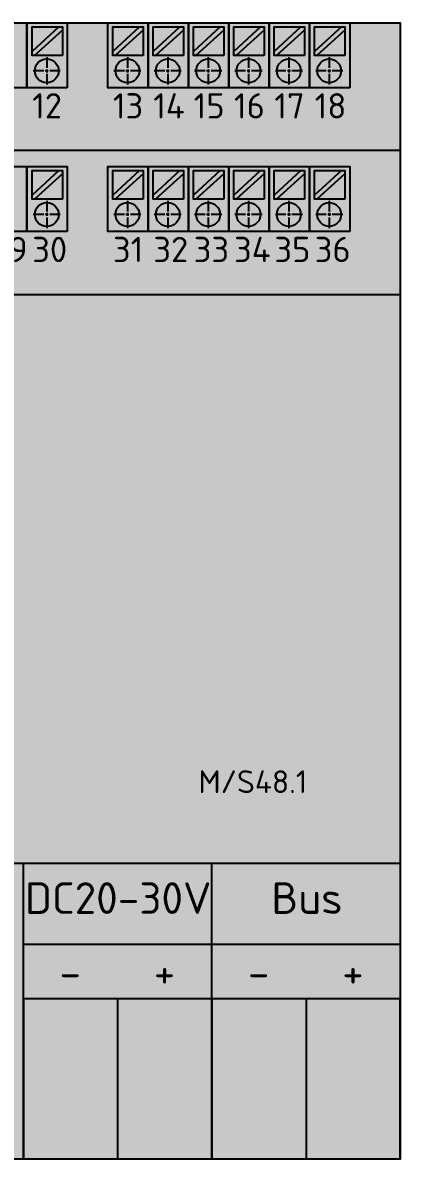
# Model space of a CAD drawing. Header units: millimetres. Extents: x 27500 to 33280, y -10980 to 420.
# Drawn here: x 27567.1 to 27597, y -1020 to -930 of the extents above; entities that cross this region are included whole.
import ezdxf

# ---------------------------------------------------------------- set-up
doc = ezdxf.new("R2010")
doc.units = ezdxf.units.MM
for name, color, linetype, true_color in [('SX_HDL_BODY', 7, 'Continuous', 0x2d2e35), ('SX_HDL_TERMINALS', 7, 'Continuous', 0xe07e2b), ('SX_ZEN_KNX_BLACK', 7, 'Continuous', 0x2b2e31)]:
    doc.layers.add(name, color=color, linetype=linetype, true_color=true_color)
doc.styles.get("Standard").update_dxf_attribs({"font": 'arial.ttf'})
doc.styles.add('SX_HDL_M_S48.1_Unecom', font='isocpeur.ttf', dxfattribs={"height": 2.5})

# ---------------------------------------------------------------- blocks, each defined once
blk = doc.blocks.new('SX_DYN_HDL_G023')
at = {"true_color": 0xecebe0}
h = blk.add_hatch(color=254, dxfattribs=at)
h.dxf.hatch_style = 1
h.paths.add_polyline_path([(49.598, -33.007), (42.458, -33.007), (42.458, -44.023), (49.598, -44.023)])
at = {"true_color": 0xe4d33e}
h = blk.add_hatch(color=53, dxfattribs=at)
h.dxf.hatch_style = 1
h.paths.add_polyline_path([(56.738, -33.007), (49.598, -33.007), (49.598, -44.023), (56.738, -44.023)])
at = {"true_color": 0x1c1d1f}
h = blk.add_hatch(color=250, dxfattribs=at)
h.dxf.hatch_style = 1
h.paths.add_polyline_path([(64.537, -33.007), (57.397, -33.007), (57.397, -44.023), (64.537, -44.023)])
at = {"true_color": 0xc92a2d}
h = blk.add_hatch(color=242, dxfattribs=at)
h.dxf.hatch_style = 1
h.paths.add_polyline_path([(71.676, -33.007), (64.537, -33.007), (64.537, -44.023), (71.676, -44.023)])
at = {"layer": 'SX_HDL_BODY', "true_color": 0x232428}
blk.add_hatch(color=250, dxfattribs=at).paths.add_polyline_path([(0, 15.44), (0, 19.44), (0, 23.44), (0, 34.915), (0, 45), (4, 45), (7.2, 45), (10.4, 45), (13.6, 45), (16.8, 45), (20, 45), (23.2, 45), (26.4, 45), (29.6, 45), (32.8, 45), (36, 45), (39.2, 45), (42.4, 45), (45.6, 45), (48.8, 45), (52, 45), (55.2, 45), (58.4, 45), (61.6, 45), (64.8, 45), (68, 45), (72, 45), (72, 34.915), (72, 23.44), (72, -21.58), (72, -25.58), (72, -28), (72, -32.3), (72, -45), (64.53, -45), (57.06, -45), (49.59, -45), (42.12, -45), (0, -45), (0, -21.58), (0, -12.18), (0, -6.565)])
at = {"layer": 'SX_HDL_TERMINALS', "true_color": 0xe07e2b}
h = blk.add_hatch(color=30, dxfattribs=at)
h.paths.add_polyline_path([(39.2, 45), (42.4, 45), (42.4, 39.855), (39.2, 39.855)])
h.paths.add_polyline_path([(42.005, 42.39), (42.005, 44.415), (42.005, 44.665), (41.725, 44.665), (39.605, 44.665), (39.605, 42.73), (39.605, 42.39), (39.79, 42.39)], flags=0)
h.paths.add_polyline_path([(41.135, 40.32), (41.435, 40.52), (41.635, 40.82), (41.71, 41.19), (41.635, 41.555), (41.435, 41.855), (41.135, 42.06), (40.765, 42.135), (40.4, 42.06), (40.1, 41.855), (39.895, 41.555), (39.82, 41.19), (39.895, 40.82), (40.1, 40.52), (40.4, 40.32), (40.765, 40.245)], flags=0)
h = blk.add_hatch(color=30, dxfattribs=at)
h.paths.add_polyline_path([(42.4, 45), (45.6, 45), (45.6, 39.855), (42.4, 39.855)])
h.paths.add_polyline_path([(45.205, 42.39), (45.205, 44.415), (45.205, 44.665), (44.925, 44.665), (42.805, 44.665), (42.805, 42.73), (42.805, 42.39), (42.99, 42.39)], flags=0)
h.paths.add_polyline_path([(44.335, 40.32), (44.635, 40.52), (44.835, 40.82), (44.91, 41.19), (44.835, 41.555), (44.635, 41.855), (44.335, 42.06), (43.965, 42.135), (43.6, 42.06), (43.3, 41.855), (43.095, 41.555), (43.02, 41.19), (43.095, 40.82), (43.3, 40.52), (43.6, 40.32), (43.965, 40.245)], flags=0)
h = blk.add_hatch(color=30, dxfattribs=at)
h.paths.add_polyline_path([(48.8, 39.855), (48.8, 45), (52, 45), (52, 39.855)])
h.paths.add_polyline_path([(51.605, 42.39), (51.605, 44.415), (51.605, 44.665), (51.325, 44.665), (49.205, 44.665), (49.205, 42.73), (49.205, 42.39), (49.39, 42.39)], flags=0)
h.paths.add_polyline_path([(50.735, 40.32), (51.035, 40.52), (51.235, 40.82), (51.31, 41.19), (51.235, 41.555), (51.035, 41.855), (50.735, 42.06), (50.365, 42.135), (50, 42.06), (49.7, 41.855), (49.495, 41.555), (49.42, 41.19), (49.495, 40.82), (49.7, 40.52), (50, 40.32), (50.365, 40.245)], flags=0)
h = blk.add_hatch(color=30, dxfattribs=at)
h.paths.add_polyline_path([(52, 45), (55.2, 45), (55.2, 39.855), (52, 39.855)])
h.paths.add_polyline_path([(54.805, 42.39), (54.805, 44.415), (54.805, 44.665), (54.525, 44.665), (52.405, 44.665), (52.405, 42.73), (52.405, 42.39), (52.59, 42.39)], flags=0)
h.paths.add_polyline_path([(53.935, 40.32), (54.235, 40.52), (54.435, 40.82), (54.51, 41.19), (54.435, 41.555), (54.235, 41.855), (53.935, 42.06), (53.565, 42.135), (53.2, 42.06), (52.9, 41.855), (52.695, 41.555), (52.62, 41.19), (52.695, 40.82), (52.9, 40.52), (53.2, 40.32), (53.565, 40.245)], flags=0)
h = blk.add_hatch(color=30, dxfattribs=at)
h.paths.add_polyline_path([(55.2, 45), (58.4, 45), (58.4, 39.855), (55.2, 39.855)])
h.paths.add_polyline_path([(58.005, 42.39), (58.005, 44.415), (58.005, 44.665), (57.725, 44.665), (55.605, 44.665), (55.605, 42.73), (55.605, 42.39), (55.79, 42.39)], flags=0)
h.paths.add_polyline_path([(57.135, 40.32), (57.435, 40.52), (57.635, 40.82), (57.71, 41.19), (57.635, 41.555), (57.435, 41.855), (57.135, 42.06), (56.765, 42.135), (56.4, 42.06), (56.1, 41.855), (55.895, 41.555), (55.82, 41.19), (55.895, 40.82), (56.1, 40.52), (56.4, 40.32), (56.765, 40.245)], flags=0)
h = blk.add_hatch(color=30, dxfattribs=at)
h.paths.add_polyline_path([(58.4, 45), (61.6, 45), (61.6, 39.855), (58.4, 39.855)])
h.paths.add_polyline_path([(61.205, 42.39), (61.205, 44.415), (61.205, 44.665), (60.925, 44.665), (58.805, 44.665), (58.805, 42.73), (58.805, 42.39), (58.99, 42.39)], flags=0)
h.paths.add_polyline_path([(60.335, 40.32), (60.635, 40.52), (60.835, 40.82), (60.91, 41.19), (60.835, 41.555), (60.635, 41.855), (60.335, 42.06), (59.965, 42.135), (59.6, 42.06), (59.3, 41.855), (59.095, 41.555), (59.02, 41.19), (59.095, 40.82), (59.3, 40.52), (59.6, 40.32), (59.965, 40.245)], flags=0)
h = blk.add_hatch(color=30, dxfattribs=at)
h.paths.add_polyline_path([(61.6, 45), (64.8, 45), (64.8, 39.855), (61.6, 39.855)])
h.paths.add_polyline_path([(64.405, 42.39), (64.405, 44.415), (64.405, 44.665), (64.125, 44.665), (62.005, 44.665), (62.005, 42.73), (62.005, 42.39), (62.19, 42.39)], flags=0)
h.paths.add_polyline_path([(63.535, 40.32), (63.835, 40.52), (64.035, 40.82), (64.11, 41.19), (64.035, 41.555), (63.835, 41.855), (63.535, 42.06), (63.165, 42.135), (62.8, 42.06), (62.5, 41.855), (62.295, 41.555), (62.22, 41.19), (62.295, 40.82), (62.5, 40.52), (62.8, 40.32), (63.165, 40.245)], flags=0)
h = blk.add_hatch(color=30, dxfattribs=at)
h.paths.add_polyline_path([(64.8, 45), (68, 45), (68, 39.855), (64.8, 39.855)])
h.paths.add_polyline_path([(67.605, 42.39), (67.605, 44.415), (67.605, 44.665), (67.325, 44.665), (65.205, 44.665), (65.205, 42.73), (65.205, 42.39), (65.39, 42.39)], flags=0)
h.paths.add_polyline_path([(66.735, 40.32), (67.035, 40.52), (67.235, 40.82), (67.31, 41.19), (67.235, 41.555), (67.035, 41.855), (66.735, 42.06), (66.365, 42.135), (66, 42.06), (65.7, 41.855), (65.495, 41.555), (65.42, 41.19), (65.495, 40.82), (65.7, 40.52), (66, 40.32), (66.365, 40.245)], flags=0)
h = blk.add_hatch(color=30, dxfattribs=at)
h.paths.add_polyline_path([(39.2, 33.625), (42.4, 33.625), (42.4, 28.48), (39.2, 28.48)])
h.paths.add_polyline_path([(42.005, 31.02), (42.005, 33.045), (42.005, 33.295), (41.725, 33.295), (39.605, 33.295), (39.605, 31.355), (39.605, 31.02), (39.79, 31.02)], flags=0)
h.paths.add_polyline_path([(41.135, 28.945), (41.435, 29.15), (41.635, 29.45), (41.71, 29.815), (41.635, 30.185), (41.435, 30.485), (41.135, 30.685), (40.765, 30.76), (40.4, 30.685), (40.1, 30.485), (39.895, 30.185), (39.82, 29.815), (39.895, 29.45), (40.1, 29.15), (40.4, 28.945), (40.765, 28.87)], flags=0)
h = blk.add_hatch(color=30, dxfattribs=at)
h.paths.add_polyline_path([(42.4, 33.625), (45.6, 33.625), (45.6, 28.48), (42.4, 28.48)])
h.paths.add_polyline_path([(45.205, 31.02), (45.205, 33.045), (45.205, 33.295), (44.925, 33.295), (42.805, 33.295), (42.805, 31.355), (42.805, 31.02), (42.99, 31.02)], flags=0)
h.paths.add_polyline_path([(44.335, 28.945), (44.635, 29.15), (44.835, 29.45), (44.91, 29.815), (44.835, 30.185), (44.635, 30.485), (44.335, 30.685), (43.965, 30.76), (43.6, 30.685), (43.3, 30.485), (43.095, 30.185), (43.02, 29.815), (43.095, 29.45), (43.3, 29.15), (43.6, 28.945), (43.965, 28.87)], flags=0)
h = blk.add_hatch(color=30, dxfattribs=at)
h.paths.add_polyline_path([(48.8, 28.48), (48.8, 33.625), (52, 33.625), (52, 28.48)])
h.paths.add_polyline_path([(51.605, 31.02), (51.605, 33.045), (51.605, 33.295), (51.325, 33.295), (49.205, 33.295), (49.205, 31.355), (49.205, 31.02), (49.39, 31.02)], flags=0)
h.paths.add_polyline_path([(50.735, 28.945), (51.035, 29.15), (51.235, 29.45), (51.31, 29.815), (51.235, 30.185), (51.035, 30.485), (50.735, 30.685), (50.365, 30.76), (50, 30.685), (49.7, 30.485), (49.495, 30.185), (49.42, 29.815), (49.495, 29.45), (49.7, 29.15), (50, 28.945), (50.365, 28.87)], flags=0)
h = blk.add_hatch(color=30, dxfattribs=at)
h.paths.add_polyline_path([(52, 33.625), (55.2, 33.625), (55.2, 28.48), (52, 28.48)])
h.paths.add_polyline_path([(54.805, 31.02), (54.805, 33.045), (54.805, 33.295), (54.525, 33.295), (52.405, 33.295), (52.405, 31.355), (52.405, 31.02), (52.59, 31.02)], flags=0)
h.paths.add_polyline_path([(53.935, 28.945), (54.235, 29.15), (54.435, 29.45), (54.51, 29.815), (54.435, 30.185), (54.235, 30.485), (53.935, 30.685), (53.565, 30.76), (53.2, 30.685), (52.9, 30.485), (52.695, 30.185), (52.62, 29.815), (52.695, 29.45), (52.9, 29.15), (53.2, 28.945), (53.565, 28.87)], flags=0)
h = blk.add_hatch(color=30, dxfattribs=at)
h.paths.add_polyline_path([(55.2, 33.625), (58.4, 33.625), (58.4, 28.48), (55.2, 28.48)])
h.paths.add_polyline_path([(58.005, 31.02), (58.005, 33.045), (58.005, 33.295), (57.725, 33.295), (55.605, 33.295), (55.605, 31.355), (55.605, 31.02), (55.79, 31.02)], flags=0)
h.paths.add_polyline_path([(57.135, 28.945), (57.435, 29.15), (57.635, 29.45), (57.71, 29.815), (57.635, 30.185), (57.435, 30.485), (57.135, 30.685), (56.765, 30.76), (56.4, 30.685), (56.1, 30.485), (55.895, 30.185), (55.82, 29.815), (55.895, 29.45), (56.1, 29.15), (56.4, 28.945), (56.765, 28.87)], flags=0)
h = blk.add_hatch(color=30, dxfattribs=at)
h.paths.add_polyline_path([(58.4, 33.625), (61.6, 33.625), (61.6, 28.48), (58.4, 28.48)])
h.paths.add_polyline_path([(61.205, 31.02), (61.205, 33.045), (61.205, 33.295), (60.925, 33.295), (58.805, 33.295), (58.805, 31.355), (58.805, 31.02), (58.99, 31.02)], flags=0)
h.paths.add_polyline_path([(60.335, 28.945), (60.635, 29.15), (60.835, 29.45), (60.91, 29.815), (60.835, 30.185), (60.635, 30.485), (60.335, 30.685), (59.965, 30.76), (59.6, 30.685), (59.3, 30.485), (59.095, 30.185), (59.02, 29.815), (59.095, 29.45), (59.3, 29.15), (59.6, 28.945), (59.965, 28.87)], flags=0)
h = blk.add_hatch(color=30, dxfattribs=at)
h.paths.add_polyline_path([(61.6, 33.625), (64.8, 33.625), (64.8, 28.48), (61.6, 28.48)])
h.paths.add_polyline_path([(64.405, 31.02), (64.405, 33.045), (64.405, 33.295), (64.125, 33.295), (62.005, 33.295), (62.005, 31.355), (62.005, 31.02), (62.19, 31.02)], flags=0)
h.paths.add_polyline_path([(63.535, 28.945), (63.835, 29.15), (64.035, 29.45), (64.11, 29.815), (64.035, 30.185), (63.835, 30.485), (63.535, 30.685), (63.165, 30.76), (62.8, 30.685), (62.5, 30.485), (62.295, 30.185), (62.22, 29.815), (62.295, 29.45), (62.5, 29.15), (62.8, 28.945), (63.165, 28.87)], flags=0)
h = blk.add_hatch(color=30, dxfattribs=at)
h.paths.add_polyline_path([(64.8, 33.625), (68, 33.625), (68, 28.48), (64.8, 28.48)])
h.paths.add_polyline_path([(67.605, 31.02), (67.605, 33.045), (67.605, 33.295), (67.325, 33.295), (65.205, 33.295), (65.205, 31.355), (65.205, 31.02), (65.39, 31.02)], flags=0)
h.paths.add_polyline_path([(66.735, 28.945), (67.035, 29.15), (67.235, 29.45), (67.31, 29.815), (67.235, 30.185), (67.035, 30.485), (66.735, 30.685), (66.365, 30.76), (66, 30.685), (65.7, 30.485), (65.495, 30.185), (65.42, 29.815), (65.495, 29.45), (65.7, 29.15), (66, 28.945), (66.365, 28.87)], flags=0)
at = {"layer": 'SX_ZEN_KNX_BLACK', "true_color": 0x1c1d1f}
blk.add_hatch(color=250, dxfattribs=at).paths.add_polyline_path([(61.4, -24.8), (61.399, -24.846), (61.397, -24.892), (61.393, -24.937), (61.388, -24.983), (61.381, -25.028), (61.373, -25.073), (61.363, -25.118), (61.352, -25.162), (61.34, -25.206), (61.326, -25.25), (61.31, -25.293), (61.293, -25.336), (61.275, -25.378), (61.256, -25.419), (61.235, -25.46), (61.212, -25.5), (61.189, -25.539), (61.164, -25.578), (61.138, -25.615), (61.111, -25.652), (61.082, -25.688), (61.053, -25.723), (61.022, -25.757), (60.99, -25.79), (60.957, -25.822), (60.923, -25.853), (60.888, -25.882), (60.852, -25.911), (60.815, -25.938), (60.778, -25.964), (60.739, -25.989), (60.7, -26.012), (60.66, -26.035), (60.619, -26.056), (60.578, -26.075), (60.536, -26.093), (60.493, -26.11), (60.45, -26.126), (60.406, -26.14), (60.362, -26.152), (60.318, -26.163), (60.273, -26.173), (60.228, -26.181), (60.183, -26.188), (60.137, -26.193), (60.092, -26.197), (60.046, -26.199), (60, -26.2), (59.954, -26.199), (59.908, -26.197), (59.863, -26.193), (59.817, -26.188), (59.772, -26.181), (59.727, -26.173), (59.682, -26.163), (59.638, -26.152), (59.594, -26.14), (59.55, -26.126), (59.507, -26.11), (59.464, -26.093), (59.422, -26.075), (59.381, -26.056), (59.34, -26.035), (59.3, -26.012), (59.261, -25.989), (59.222, -25.964), (59.185, -25.938), (59.148, -25.911), (59.112, -25.882), (59.077, -25.853), (59.043, -25.822), (59.01, -25.79), (58.978, -25.757), (58.947, -25.723), (58.918, -25.688), (58.889, -25.652), (58.862, -25.615), (58.836, -25.578), (58.811, -25.539), (58.788, -25.5), (58.765, -25.46), (58.744, -25.419), (58.725, -25.378), (58.707, -25.336), (58.69, -25.293), (58.674, -25.25), (58.66, -25.206), (58.648, -25.162), (58.637, -25.118), (58.627, -25.073), (58.619, -25.028), (58.612, -24.983), (58.607, -24.937), (58.603, -24.892), (58.601, -24.846), (58.6, -24.8), (58.601, -24.754), (58.603, -24.708), (58.607, -24.663), (58.612, -24.617), (58.619, -24.572), (58.627, -24.527), (58.637, -24.482), (58.648, -24.438), (58.66, -24.394), (58.674, -24.35), (58.69, -24.307), (58.707, -24.264), (58.725, -24.222), (58.744, -24.181), (58.765, -24.14), (58.788, -24.1), (58.811, -24.061), (58.836, -24.022), (58.862, -23.985), (58.889, -23.948), (58.918, -23.912), (58.947, -23.877), (58.978, -23.843), (59.01, -23.81), (59.043, -23.778), (59.077, -23.747), (59.112, -23.718), (59.148, -23.689), (59.185, -23.662), (59.222, -23.636), (59.261, -23.611), (59.3, -23.588), (59.34, -23.565), (59.381, -23.544), (59.422, -23.525), (59.464, -23.507), (59.507, -23.49), (59.55, -23.474), (59.594, -23.46), (59.638, -23.448), (59.682, -23.437), (59.727, -23.427), (59.772, -23.419), (59.817, -23.412), (59.863, -23.407), (59.908, -23.403), (59.954, -23.401), (60, -23.4), (60.046, -23.401), (60.092, -23.403), (60.137, -23.407), (60.183, -23.412), (60.228, -23.419), (60.273, -23.427), (60.318, -23.437), (60.362, -23.448), (60.406, -23.46), (60.45, -23.474), (60.493, -23.49), (60.536, -23.507), (60.578, -23.525), (60.619, -23.544), (60.66, -23.565), (60.7, -23.588), (60.739, -23.611), (60.778, -23.636), (60.815, -23.662), (60.852, -23.689), (60.888, -23.718), (60.923, -23.747), (60.957, -23.778), (60.99, -23.81), (61.022, -23.843), (61.053, -23.877), (61.082, -23.912), (61.111, -23.948), (61.138, -23.985), (61.164, -24.022), (61.189, -24.061), (61.212, -24.1), (61.235, -24.14), (61.256, -24.181), (61.275, -24.222), (61.293, -24.264), (61.31, -24.307), (61.326, -24.35), (61.34, -24.394), (61.352, -24.438), (61.363, -24.482), (61.373, -24.527), (61.381, -24.572), (61.388, -24.617), (61.393, -24.663), (61.397, -24.708), (61.399, -24.754)])
at = {"color": 8, "true_color": 0x74777e, "transparency": 16777216}
for p, q in [((43.966, 42.262), (43.966, 41.425)), ((50.366, 42.262), (50.366, 41.425)), ((53.566, 42.262), (53.566, 41.425)), ((56.766, 42.262), (56.766, 41.425)), ((59.966, 42.262), (59.966, 41.425)), ((63.166, 42.262), (63.166, 41.425)), ((66.366, 42.262), (66.366, 41.425)), ((43.73, 41.189), (42.893, 41.189)), ((43.966, 40.953), (43.966, 40.116)), ((45.039, 41.189), (44.202, 41.189)), ((50.13, 41.189), (49.293, 41.189)), ((50.366, 40.953), (50.366, 40.116)), ((51.439, 41.189), (50.602, 41.189)), ((53.33, 41.189), (52.493, 41.189)), ((53.566, 40.953), (53.566, 40.116)), ((54.639, 41.189), (53.802, 41.189)), ((56.53, 41.189), (55.693, 41.189)), ((56.766, 40.953), (56.766, 40.116)), ((57.839, 41.189), (57.002, 41.189)), ((59.73, 41.189), (58.893, 41.189)), ((59.966, 40.953), (59.966, 40.116)), ((61.039, 41.189), (60.202, 41.189)), ((62.93, 41.189), (62.093, 41.189)), ((63.166, 40.953), (63.166, 40.116)), ((64.239, 41.189), (63.402, 41.189)), ((66.13, 41.189), (65.293, 41.189)), ((66.366, 40.953), (66.366, 40.116)), ((67.439, 41.189), (66.602, 41.189)), ((43.966, 30.889), (43.966, 30.053)), ((50.366, 30.889), (50.366, 30.053)), ((53.566, 30.889), (53.566, 30.053)), ((56.766, 30.889), (56.766, 30.053)), ((59.966, 30.889), (59.966, 30.053)), ((63.166, 30.889), (63.166, 30.053)), ((66.366, 30.889), (66.366, 30.053)), ((43.73, 29.816), (42.893, 29.816)), ((45.039, 29.816), (44.202, 29.816)), ((50.13, 29.816), (49.293, 29.816)), ((51.439, 29.816), (50.602, 29.816)), ((53.33, 29.816), (52.493, 29.816)), ((54.639, 29.816), (53.802, 29.816)), ((56.53, 29.816), (55.693, 29.816)), ((57.839, 29.816), (57.002, 29.816)), ((59.73, 29.816), (58.893, 29.816)), ((61.039, 29.816), (60.202, 29.816)), ((62.93, 29.816), (62.093, 29.816)), ((64.239, 29.816), (63.402, 29.816)), ((66.13, 29.816), (65.293, 29.816)), ((67.439, 29.816), (66.602, 29.816)), ((43.966, 29.58), (43.966, 28.744)), ((50.366, 29.58), (50.366, 28.744)), ((53.566, 29.58), (53.566, 28.744)), ((56.766, 29.58), (56.766, 28.744)), ((59.966, 29.58), (59.966, 28.744)), ((63.166, 29.58), (63.166, 28.744)), ((66.366, 29.58), (66.366, 28.744))]:
    blk.add_line(p, q, dxfattribs=at)
at = {"color": 8, "linetype": 'Continuous', "true_color": 0x74777e, "transparency": 16777216}
for p, q in [((44.084, 41.189), (43.848, 41.189)), ((43.966, 41.307), (43.966, 41.071)), ((50.484, 41.189), (50.248, 41.189)), ((50.366, 41.307), (50.366, 41.071)), ((53.684, 41.189), (53.448, 41.189)), ((53.566, 41.307), (53.566, 41.071)), ((56.884, 41.189), (56.648, 41.189)), ((56.766, 41.307), (56.766, 41.071)), ((60.084, 41.189), (59.848, 41.189)), ((59.966, 41.307), (59.966, 41.071)), ((63.284, 41.189), (63.048, 41.189)), ((63.166, 41.307), (63.166, 41.071)), ((66.484, 41.189), (66.248, 41.189)), ((66.366, 41.307), (66.366, 41.071)), ((44.084, 29.816), (43.848, 29.816)), ((43.966, 29.935), (43.966, 29.698)), ((50.484, 29.816), (50.248, 29.816)), ((50.366, 29.935), (50.366, 29.698)), ((53.684, 29.816), (53.448, 29.816)), ((53.566, 29.935), (53.566, 29.698)), ((56.884, 29.816), (56.648, 29.816)), ((56.766, 29.935), (56.766, 29.698)), ((60.084, 29.816), (59.848, 29.816)), ((59.966, 29.935), (59.966, 29.698)), ((63.284, 29.816), (63.048, 29.816)), ((63.166, 29.935), (63.166, 29.698)), ((66.484, 29.816), (66.248, 29.816)), ((66.366, 29.935), (66.366, 29.698))]:
    blk.add_line(p, q, dxfattribs=at)
at = {"color": 8, "true_color": 0x74777e}
for p, q in [((0, 34.914), (72, 34.914)), ((0, 34.914), (72, 34.914)), ((72, 23.442), (0, 23.442)), ((72, -21.581), (0, -21.581)), ((72, -21.581), (72, -25.581)), ((57.061, -32.302), (42.122, -32.302)), ((42.122, -32.302), (42.122, -45)), ((49.592, -32.302), (49.592, -45)), ((72, -32.302), (57.061, -32.302)), ((57.061, -32.302), (57.061, -45)), ((64.531, -32.302), (64.531, -45)), ((72, -45), (72, -32.302))]:
    blk.add_line(p, q, dxfattribs=at)
for points in [[(45.6, 39.853), (42.4, 39.853), (42.4, 45), (45.6, 45)], [(61.6, 39.853), (58.4, 39.853), (58.4, 45), (61.6, 45)], [(64.8, 39.853), (61.6, 39.853), (61.6, 45), (64.8, 45)], [(68, 39.853), (64.8, 39.853), (64.8, 45), (68, 45)], [(0, 45), (72, 45), (72, -45), (0, -45)], [(42.4, 39.853), (39.2, 39.853), (39.2, 45), (42.4, 45)], [(45.206, 42.392), (42.806, 42.392), (42.806, 44.667), (45.206, 44.667)], [(52, 39.853), (48.8, 39.853), (48.8, 45), (52, 45)], [(51.606, 42.392), (49.206, 42.392), (49.206, 44.667), (51.606, 44.667)], [(55.2, 39.853), (52, 39.853), (52, 45), (55.2, 45)], [(54.806, 42.392), (52.406, 42.392), (52.406, 44.667), (54.806, 44.667)], [(58.4, 39.853), (55.2, 39.853), (55.2, 45), (58.4, 45)], [(58.006, 42.392), (55.606, 42.392), (55.606, 44.667), (58.006, 44.667)], [(61.206, 42.392), (58.806, 42.392), (58.806, 44.667), (61.206, 44.667)], [(64.406, 42.392), (62.006, 42.392), (62.006, 44.667), (64.406, 44.667)], [(67.606, 42.392), (65.206, 42.392), (65.206, 44.667), (67.606, 44.667)], [(42.4, 28.48), (39.2, 28.48), (39.2, 33.627), (42.4, 33.627)], [(45.6, 28.48), (42.4, 28.48), (42.4, 33.627), (45.6, 33.627)], [(52, 28.48), (48.8, 28.48), (48.8, 33.627), (52, 33.627)], [(55.2, 28.48), (52, 28.48), (52, 33.627), (55.2, 33.627)], [(58.4, 28.48), (55.2, 28.48), (55.2, 33.627), (58.4, 33.627)], [(61.6, 28.48), (58.4, 28.48), (58.4, 33.627), (61.6, 33.627)], [(64.8, 28.48), (61.6, 28.48), (61.6, 33.627), (64.8, 33.627)], [(68, 28.48), (64.8, 28.48), (64.8, 33.627), (68, 33.627)], [(45.206, 31.019), (42.806, 31.019), (42.806, 33.294), (45.206, 33.294)], [(51.606, 31.019), (49.206, 31.019), (49.206, 33.294), (51.606, 33.294)], [(54.806, 31.019), (52.406, 31.019), (52.406, 33.294), (54.806, 33.294)], [(58.006, 31.019), (55.606, 31.019), (55.606, 33.294), (58.006, 33.294)], [(61.206, 31.019), (58.806, 31.019), (58.806, 33.294), (61.206, 33.294)], [(64.406, 31.019), (62.006, 31.019), (62.006, 33.294), (64.406, 33.294)], [(67.606, 31.019), (65.206, 31.019), (65.206, 33.294), (67.606, 33.294)]]:
    blk.add_lwpolyline(points, close=True, dxfattribs=at)
for points in [[(44.927, 44.667), (42.806, 42.728)], [(45.206, 44.417), (42.991, 42.392)], [(51.327, 44.667), (49.206, 42.728)], [(51.606, 44.417), (49.391, 42.392)], [(54.527, 44.667), (52.406, 42.728)], [(54.806, 44.417), (52.591, 42.392)], [(57.727, 44.667), (55.606, 42.728)], [(58.006, 44.417), (55.791, 42.392)], [(60.927, 44.667), (58.806, 42.728)], [(61.206, 44.417), (58.991, 42.392)], [(64.127, 44.667), (62.006, 42.728)], [(64.406, 44.417), (62.191, 42.392)], [(67.327, 44.667), (65.206, 42.728)], [(67.606, 44.417), (65.391, 42.392)], [(45.206, 42.392), (42.806, 42.392)], [(51.606, 42.392), (49.206, 42.392)], [(54.806, 42.392), (52.406, 42.392)], [(58.006, 42.392), (55.606, 42.392)], [(61.206, 42.392), (58.806, 42.392)], [(64.406, 42.392), (62.006, 42.392)], [(67.606, 42.392), (65.206, 42.392)], [(0, 23.442), (0, 34.914), (72, 34.914)], [(44.927, 33.294), (42.806, 31.355)], [(45.206, 33.045), (42.991, 31.019)], [(51.327, 33.294), (49.206, 31.355)], [(51.606, 33.045), (49.391, 31.019)], [(54.527, 33.294), (52.406, 31.355)], [(54.806, 33.045), (52.591, 31.019)], [(57.727, 33.294), (55.606, 31.355)], [(58.006, 33.045), (55.791, 31.019)], [(60.927, 33.294), (58.806, 31.355)], [(61.206, 33.045), (58.991, 31.019)], [(64.127, 33.294), (62.006, 31.355)], [(64.406, 33.045), (62.191, 31.019)], [(67.327, 33.294), (65.206, 31.355)], [(67.606, 33.045), (65.391, 31.019)], [(45.206, 31.019), (42.806, 31.019)], [(51.606, 31.019), (49.206, 31.019)], [(54.806, 31.019), (52.406, 31.019)], [(58.006, 31.019), (55.606, 31.019)], [(61.206, 31.019), (58.806, 31.019)], [(64.406, 31.019), (62.006, 31.019)], [(67.606, 31.019), (65.206, 31.019)], [(42.122, -45), (42.122, -21.581)], [(57.061, -45), (57.061, -21.581)], [(72, -28), (42.122, -28)]]:
    blk.add_lwpolyline(points, dxfattribs=at)
for centre in [(43.966, 41.189), (50.366, 41.189), (53.566, 41.189), (56.766, 41.189), (59.966, 41.189), (63.166, 41.189), (66.366, 41.189), (43.966, 29.816), (50.366, 29.816), (53.566, 29.816), (56.766, 29.816), (59.966, 29.816), (63.166, 29.816), (66.366, 29.816)]:
    blk.add_circle(centre, 0.945, dxfattribs=at)
at = {"color": 254, "true_color": 0xdededa, "style": 'SX_HDL_M_S48.1_Unecom'}
for s, height, p in [('12', 2, (42.814, 37.419)), ('13', 2, (49.214, 37.419)), ('14', 2, (52.414, 37.419)), ('15', 2, (55.614, 37.419)), ('16', 2, (58.814, 37.419)), ('17', 2, (62.014, 37.419)), ('18', 2, (65.214, 37.419)), ('29', 2, (39.614, 26.047)), ('30', 2, (42.814, 26.047)), ('31', 2, (49.214, 26.047)), ('32', 2, (52.414, 26.047)), ('33', 2, (55.614, 26.047)), ('34', 2, (58.814, 26.047)), ('35', 2, (62.014, 26.047)), ('36', 2, (65.214, 26.047)), ('M/S48.1', 1.8, (56, -16)), ('DC20-30V', 2.5, (42.231, -25.568)), ('Bus', 2.5, (61.781, -25.568)), ('-', 2.5, (44.982, -31.454)), ('+', 2.5, (52.451, -31.454)), ('-', 2.5, (59.921, -31.454)), ('+', 2.5, (67.39, -31.454))]:
    blk.add_text(s, height=height, dxfattribs=at).set_placement(p)
blk = doc.blocks.new('*U488')
blk.add_blockref('SX_DYN_HDL_G023', (0, 0))
at = {"flags": 1}
for tag in ['WIDTH_MM', 'SOURCE_BLOCK', 'MODEL', 'HEIGHT_MM']:
    blk.add_attdef(tag, (0, 0), '', height=1, dxfattribs=at)

msp = doc.modelspace()

# ---------------------------------------------------------------- block references
msp.add_blockref('*U488', (27525, -975))

doc.saveas('drawing.dxf')
